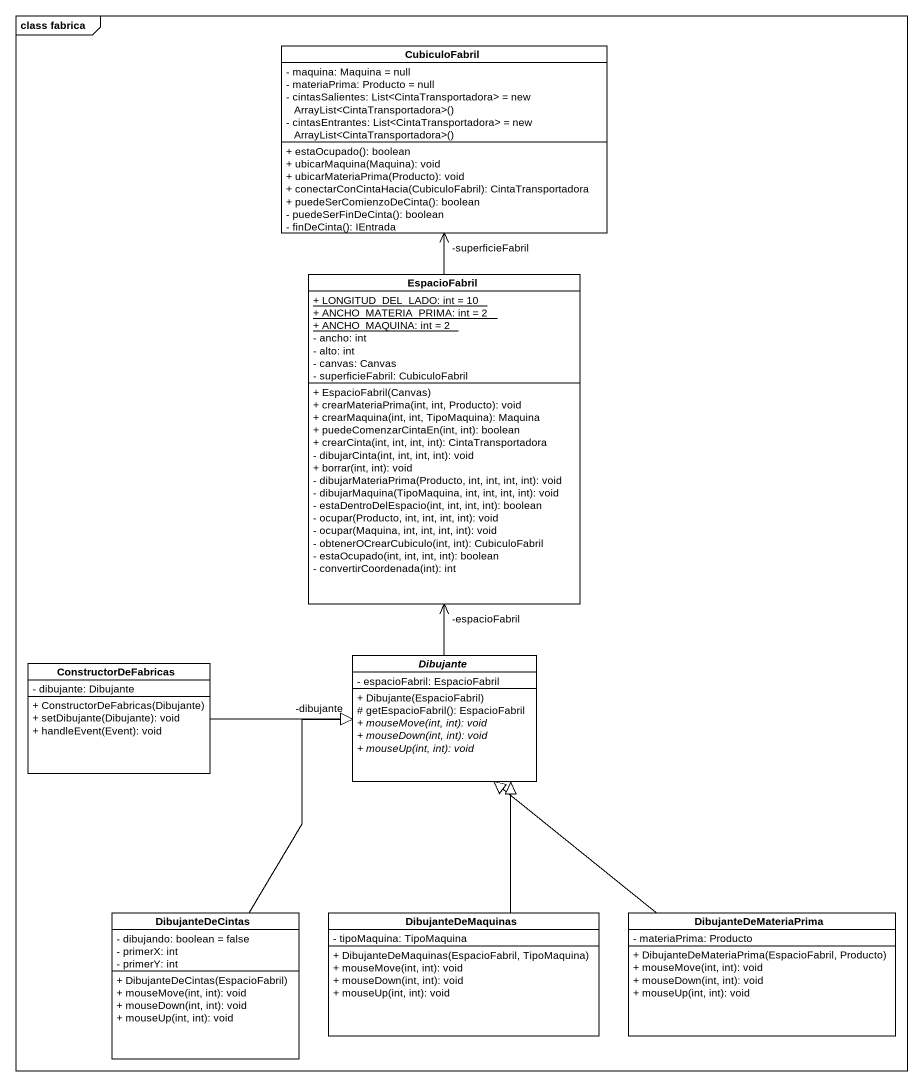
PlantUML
@startuml
mainframe class fabrica
hide circle
hide empty members
skinparam classAttributeIconSize 0
class CubiculoFabril {
  - maquina: Maquina = null
  - materiaPrima: Producto = null
  {field} - cintasSalientes: List<CintaTransportadora> = new ArrayList<CintaTransportadora>()
  {field} - cintasEntrantes: List<CintaTransportadora> = new ArrayList<CintaTransportadora>()
  + estaOcupado(): boolean
  + ubicarMaquina(Maquina): void
  + ubicarMateriaPrima(Producto): void
  + conectarConCintaHacia(CubiculoFabril): CintaTransportadora
  + puedeSerComienzoDeCinta(): boolean
  - puedeSerFinDeCinta(): boolean
  - finDeCinta(): IEntrada
}
class EspacioFabril {
  {static} + LONGITUD_DEL_LADO: int = 10
  {static} + ANCHO_MATERIA_PRIMA: int = 2
  {static} + ANCHO_MAQUINA: int = 2
  - ancho: int
  - alto: int
  - canvas: Canvas
  - superficieFabril: CubiculoFabril
  + EspacioFabril(Canvas)
  + crearMateriaPrima(int, int, Producto): void
  + crearMaquina(int, int, TipoMaquina): Maquina
  + puedeComenzarCintaEn(int, int): boolean
  + crearCinta(int, int, int, int): CintaTransportadora
  - dibujarCinta(int, int, int, int): void
  + borrar(int, int): void
  - dibujarMateriaPrima(Producto, int, int, int, int): void
  - dibujarMaquina(TipoMaquina, int, int, int, int): void
  - estaDentroDelEspacio(int, int, int, int): boolean
  - ocupar(Producto, int, int, int, int): void
  - ocupar(Maquina, int, int, int, int): void
  - obtenerOCrearCubiculo(int, int): CubiculoFabril
  - estaOcupado(int, int, int, int): boolean
  - convertirCoordenada(int): int
}
class ConstructorDeFabricas {
  - dibujante: Dibujante
  + ConstructorDeFabricas(Dibujante)
  + setDibujante(Dibujante): void
  + handleEvent(Event): void
}
abstract class Dibujante {
  - espacioFabril: EspacioFabril
  + Dibujante(EspacioFabril)
  # getEspacioFabril(): EspacioFabril
  {abstract} + mouseMove(int, int): void
  {abstract} + mouseDown(int, int): void
  {abstract} + mouseUp(int, int): void
}
class DibujanteDeCintas {
  - dibujando: boolean = false
  - primerX: int
  - primerY: int
  + DibujanteDeCintas(EspacioFabril)
  + mouseMove(int, int): void
  + mouseDown(int, int): void
  + mouseUp(int, int): void
}
class DibujanteDeMaquinas {
  - tipoMaquina: TipoMaquina
  + DibujanteDeMaquinas(EspacioFabril, TipoMaquina)
  + mouseMove(int, int): void
  + mouseDown(int, int): void
  + mouseUp(int, int): void
}
class DibujanteDeMateriaPrima {
  - materiaPrima: Producto
  + DibujanteDeMateriaPrima(EspacioFabril, Producto)
  + mouseMove(int, int): void
  + mouseDown(int, int): void
  + mouseUp(int, int): void
}
EspacioFabril -up-> "-superficieFabril" CubiculoFabril
ConstructorDeFabricas -right-> "-dibujante" Dibujante
Dibujante -up-> "-espacioFabril" EspacioFabril
DibujanteDeCintas -up-|> Dibujante
DibujanteDeMaquinas -up-|> Dibujante
DibujanteDeMateriaPrima -up-|> Dibujante
@enduml
